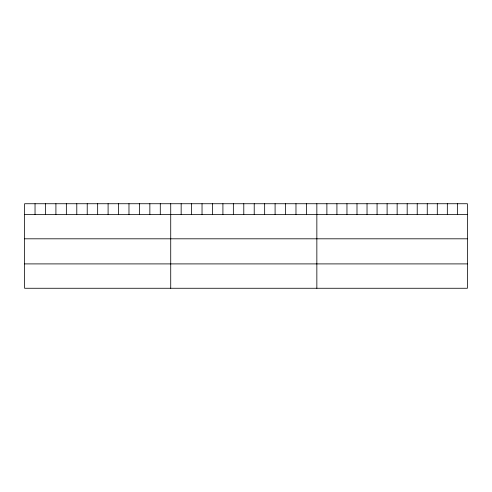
<?xml version="1.0" encoding="UTF-8"?>
<svg xmlns="http://www.w3.org/2000/svg" width="492" height="492" viewBox="0 0 492 492"><rect width="100%" height="100%" fill="white"/><g stroke="black" fill="none" stroke-linecap="round" stroke-linejoin="round"><path stroke-width="0.74" d="M467.4 214.457L467.4 288.263L24.6 288.263L24.6 203.737L467.4 203.737L467.4 214.457L24.6 214.457M24.6 238.811L467.4 238.811M24.6 263.903L467.4 263.903M457.363 203.737L457.363 214.457M447.326 203.737L447.326 214.457M437.29 203.737L437.29 214.457M427.253 203.737L427.253 214.457M417.216 203.737L417.216 214.457M407.179 203.737L407.179 214.457M397.142 203.737L397.142 214.457M387.106 203.737L387.106 214.457M377.069 203.737L377.069 214.457M367.032 203.737L367.032 214.457M356.995 203.737L356.995 214.457M346.958 203.737L346.958 214.457M336.922 203.737L336.922 214.457M326.885 203.737L326.885 214.457M316.848 203.737L316.848 288.263M306.411 203.737L306.411 214.457M295.975 203.737L295.975 214.457M285.538 203.737L285.538 214.457M275.096 203.737L275.096 214.457M264.659 203.737L264.659 214.457M254.223 203.737L254.223 214.457M243.786 203.737L243.786 214.457M233.349 203.737L233.349 214.457M222.913 203.737L222.913 214.457M212.476 203.737L212.476 214.457M202.034 203.737L202.034 214.457M191.597 203.737L191.597 214.457M181.161 203.737L181.161 214.457M170.724 203.737L170.724 288.263M160.287 203.737L160.287 214.457M149.851 203.737L149.851 214.457M139.414 203.737L139.414 214.457M128.972 203.737L128.972 214.457M118.535 203.737L118.535 214.457M108.099 203.737L108.099 214.457M97.662 203.737L97.662 214.457M87.225 203.737L87.225 214.457M76.789 203.737L76.789 214.457M66.352 203.737L66.352 214.457M55.91 203.737L55.91 214.457M45.473 203.737L45.473 214.457M35.037 203.737L35.037 214.457"/></g></svg>
